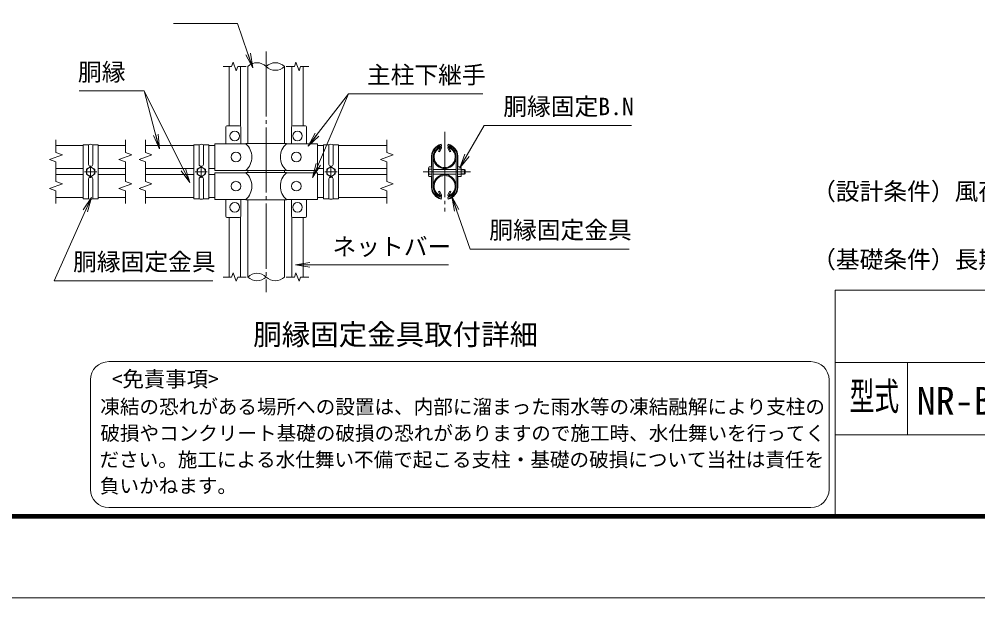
# Model space of a CAD drawing. Units: millimetres, scale not verified. Extents: x -12600 to 12600, y -8910 to 8910.
# Drawn here: x -402 to 7543, y -8910 to -4116 of the extents above; entities that cross this region are included whole.
import ezdxf
from ezdxf.enums import TextEntityAlignment as Align

# ---------------------------------------------------------------- set-up
doc = ezdxf.new("R2010")
doc.units = ezdxf.units.MM
doc.header["$LTSCALE"] = 30
doc.linetypes.add('LONG_CHAIN', pattern=[21, 18, -1, 1, -1])
for name, color, linetype, lineweight in [('0-0_D-TTL', 7, 'Continuous', 9), ('0-1_D-TTL-TXT', 7, 'Continuous', 9), ('0-3_D-STR1', 1, 'Continuous', 9), ('0-6_D-BMK', 2, 'LONG_CHAIN', 9), ('0-7_D-STR3', 3, 'Continuous', 9), ('0-9_D-STR-DIM', 7, 'Continuous', 9), ('0-A_0', 7, 'Continuous', 9), ('0-D_D-STR-TXT', 7, 'Continuous', 9)]:
    doc.layers.add(name, color=color, linetype=linetype, lineweight=lineweight)
doc.styles.add('ＭＳ ゴシック', font='')
doc.styles.get('ＭＳ ゴシック').set_extended_font_data('MS Gothic')

# ---------------------------------------------------------------- blocks, each defined once
blk = doc.blocks.new('_Open')
at = {"layer": '0-A_0'}
blk.add_line((-30, 5), (0, 0), dxfattribs=at)
blk.add_lwpolyline([(-30, -5), (0, 0), (-30, 0)], dxfattribs=at)

msp = doc.modelspace()

# ---------------------------------------------------------------- linework, layer by layer
at = {"layer": '0-0_D-TTL'}
for p, q in [((6360, -6360), (6360, -8220)), ((6360, -6360), (11760, -6360)), ((6360, -6960), (11760, -6960)), ((6960, -6960), (6960, -7560)), ((6360, -7560), (11760, -7560))]:
    msp.add_line(p, q, dxfattribs=at)
at = {"layer": '0-0_D-TTL', "color": 2}
msp.add_lwpolyline([(-12600, 8910), (12600, 8910), (12600, -8910), (-12600, -8910)], close=True, dxfattribs=at)
at = {"layer": '0-0_D-TTL'}
for points in [[(-11790, 8250), (11790, 8250), (11790, -8250), (-11790, -8250)], [(-11782.5, 8242.5), (11782.5, 8242.5), (11782.5, -8242.5), (-11782.5, -8242.5)], [(-11775, 8235), (11775, 8235), (11775, -8235), (-11775, -8235)], [(-11767.5, 8227.5), (11767.5, 8227.5), (11767.5, -8227.5), (-11767.5, -8227.5)], [(-11760, 8220), (11760, 8220), (11760, -8220), (-11760, -8220)]]:
    msp.add_lwpolyline(points, close=True, dxfattribs=at)
at = {"layer": '0-1_D-TTL-TXT', "color": 2}
for p, q in [((6159.97, -6953.04), (339.97, -6953.04)), ((189.97, -7103.04), (189.97, -8012.45)), ((6309.97, -8012.45), (6309.97, -7103.04)), ((339.97, -8162.45), (6159.97, -8162.45))]:
    msp.add_line(p, q, dxfattribs=at)
for centre, start, end in [((339.97, -7103.04), 90, 180), ((6159.97, -7103.04), 0, 90), ((339.97, -8012.45), 180, 270), ((6159.97, -8012.45), 270, 0)]:
    msp.add_arc(centre, 150, start, end, dxfattribs=at)
at = {"layer": '0-3_D-STR1'}
for p, q in [((1493.56, -5145.47), (1493.56, -4507.77)), ((1796.06, -5145.47), (1796.06, -4507.77)), ((128.14, -5162.97), (-96.86, -5162.97)), ((478.14, -5162.97), (253.14, -5162.97)), ((1044.81, -5162.97), (644.81, -5162.97)), ((1219.81, -5162.97), (1169.81, -5162.97)), ((2069.81, -5162.97), (2119.81, -5162.97)), ((2244.81, -5162.97), (2644.81, -5162.97)), ((3091.13, -5181.57), (3073.58, -5211.96)), ((3073.58, -5211.96), (3080.53, -5215.97)), ((3098.07, -5185.58), (3080.53, -5215.97)), ((3150.92, -5185.58), (3168.46, -5215.97)), ((3157.86, -5181.57), (3175.41, -5211.96)), ((3175.41, -5211.96), (3168.46, -5215.97)), ((128.14, -5353.47), (-96.86, -5353.47)), ((478.14, -5353.47), (253.14, -5353.47)), ((1044.81, -5353.47), (644.81, -5353.47)), ((1219.81, -5353.47), (1169.81, -5353.47)), ((1493.56, -5386.47), (1493.56, -5370.47)), ((1796.06, -5386.47), (1796.06, -5370.47)), ((2069.81, -5353.47), (2119.81, -5353.47)), ((2244.81, -5353.47), (2644.81, -5353.47)), ((128.14, -5403.47), (-96.86, -5403.47)), ((478.14, -5403.47), (253.14, -5403.47)), ((1044.81, -5403.47), (644.81, -5403.47)), ((1219.81, -5403.47), (1169.81, -5403.47)), ((2069.81, -5403.47), (2119.81, -5403.47)), ((2244.81, -5403.47), (2644.81, -5403.47)), ((3073.58, -5544.99), (3080.53, -5540.98)), ((3091.13, -5575.38), (3073.58, -5544.99)), ((3098.07, -5571.37), (3080.53, -5540.98)), ((3150.92, -5571.37), (3168.46, -5540.98)), ((3157.86, -5575.38), (3175.41, -5544.99)), ((3175.41, -5544.99), (3168.46, -5540.98)), ((128.14, -5593.97), (-96.86, -5593.97)), ((478.14, -5593.97), (253.14, -5593.97)), ((1044.81, -5593.97), (644.81, -5593.97)), ((1219.81, -5593.97), (1169.81, -5593.97)), ((1493.56, -6251.77), (1493.56, -5611.47)), ((1796.06, -6251.77), (1796.06, -5611.47)), ((2069.81, -5593.97), (2119.81, -5593.97)), ((2244.81, -5593.97), (2644.81, -5593.97))]:
    msp.add_line(p, q, dxfattribs=at)
for centre, radius, start, end in [((3124.49, -5258.22), 95.25, 114.32478, 65.67522), ((3124.49, -5258.22), 87.23, 114.32478, 65.67522), ((3089.39, -5180.56), 10.03, 330, 114.32478), ((3089.39, -5180.56), 2, 330, 114.32478), ((3159.6, -5180.56), 10.03, 65.67522, 210), ((3159.6, -5180.56), 2, 65.67522, 210), ((3124.12, -5258.22), 95.25, 5.09104, 65.67522), ((3124.49, -5498.72), 95.25, 294.32478, 245.67522), ((3124.49, -5498.72), 87.23, 294.32478, 245.67522), ((3089.39, -5576.38), 10.03, 245.67522, 30), ((3089.39, -5576.38), 2, 245.67522, 30), ((3159.6, -5576.38), 10.03, 150, 294.32478), ((3159.6, -5576.38), 2, 150, 294.32478)]:
    msp.add_arc(centre, radius, start, end, dxfattribs=at)
at = {"layer": '0-6_D-BMK'}
for p, q in [((1644.81, -4382.77), (1644.81, -6376.77)), ((3124.49, -5049.44), (3124.49, -5710.1)), ((240.64, -5379.77), (140.64, -5379.77)), ((190.64, -5429.77), (190.64, -5329.77)), ((1157.31, -5379.77), (1057.31, -5379.77)), ((1107.31, -5429.77), (1107.31, -5329.77)), ((2132.31, -5379.77), (2232.31, -5379.77)), ((2182.31, -5429.77), (2182.31, -5329.77)), ((2946.37, -5379.77), (3339.62, -5379.77))]:
    msp.add_line(p, q, dxfattribs=at)
at = {"layer": '0-7_D-STR3'}
for p, q in [((1337.31, -4997.97), (1337.31, -4507.77)), ((1432.31, -5001.36), (1432.31, -4507.77)), ((1857.31, -5001.36), (1857.31, -4507.77)), ((1952.31, -4997.97), (1952.31, -4507.77)), ((1424.81, -4997.97), (1319.81, -4997.97)), ((1864.81, -4997.97), (1969.81, -4997.97)), ((1309.81, -5147.97), (1309.81, -5007.97)), ((1434.81, -5147.97), (1434.81, -5007.97)), ((1854.81, -5147.97), (1854.81, -5007.97)), ((1979.81, -5147.97), (1979.81, -5007.97)), ((173.14, -5156.62), (173.14, -5318.47)), ((253.14, -5156.62), (208.14, -5156.62)), ((208.14, -5156.62), (208.14, -5318.47)), ((1089.81, -5156.62), (1089.81, -5318.47)), ((1169.81, -5156.62), (1124.81, -5156.62)), ((1124.81, -5156.62), (1124.81, -5318.47)), ((1219.81, -5147.97), (1475.81, -5147.97)), ((1219.81, -5367.97), (1219.81, -5147.97)), ((1475.81, -5145.47), (1470.81, -5147.97)), ((1475.81, -5145.47), (1813.81, -5145.47)), ((1813.81, -5145.47), (1818.81, -5147.97)), ((1813.81, -5147.97), (2069.81, -5147.97)), ((2069.81, -5367.97), (2069.81, -5147.97)), ((2119.81, -5156.62), (2164.81, -5156.62)), ((2164.81, -5156.62), (2164.81, -5318.47)), ((2199.81, -5156.62), (2199.81, -5318.47)), ((3095.33, -5151.8), (3099.24, -5166.28)), ((3153.66, -5151.8), (3149.74, -5166.28)), ((3014.24, -5249.13), (3014.24, -5334.27)), ((3019.24, -5249.34), (3019.24, -5510.2)), ((3029.24, -5249.77), (3029.24, -5509.77)), ((3219.74, -5249.77), (3219.74, -5509.77)), ((3229.74, -5249.34), (3229.74, -5510.2)), ((3234.74, -5249.13), (3234.74, -5334.27)), ((1219.81, -5367.97), (1475.81, -5367.97)), ((1219.81, -5388.97), (1475.81, -5388.97)), ((1219.81, -5388.97), (1219.81, -5608.97)), ((1475.81, -5370.47), (1470.81, -5367.97)), ((1475.81, -5386.47), (1470.81, -5388.97)), ((1813.81, -5367.97), (2069.81, -5367.97)), ((1813.81, -5388.97), (2069.81, -5388.97)), ((2069.81, -5388.97), (2069.81, -5608.97)), ((3076.26, -5379.77), (2962.23, -5379.77)), ((2991.74, -5348.6), (2991.74, -5410.33)), ((2996.74, -5339.27), (3019.24, -5339.27)), ((2996.74, -5359.52), (3019.24, -5359.52)), ((2996.74, -5400.02), (3019.24, -5400.02)), ((3035.24, -5359.77), (3219.74, -5359.77)), ((3035.24, -5399.77), (3219.74, -5399.77)), ((3172.73, -5379.77), (3286.76, -5379.77)), ((3257.24, -5339.27), (3229.74, -5339.27)), ((3257.24, -5359.52), (3229.74, -5359.52)), ((3257.24, -5400.02), (3229.74, -5400.02)), ((3262.24, -5348.6), (3262.24, -5410.33)), ((3262.24, -5359.77), (3288.24, -5359.77)), ((3262.24, -5363.16), (3294.24, -5363.16)), ((3262.24, -5396.39), (3294.24, -5396.39)), ((3262.24, -5399.77), (3288.24, -5399.77)), ((3288.24, -5359.77), (3288.24, -5399.77)), ((3288.24, -5359.77), (3294.24, -5363.16)), ((3294.24, -5396.39), (3288.24, -5399.77)), ((3294.24, -5363.16), (3294.24, -5396.39)), ((173.14, -5602.92), (173.14, -5438.47)), ((208.14, -5602.92), (208.14, -5438.47)), ((1089.81, -5602.92), (1089.81, -5438.47)), ((1124.81, -5602.92), (1124.81, -5438.47)), ((2164.81, -5602.92), (2164.81, -5438.47)), ((2199.81, -5602.92), (2199.81, -5438.47)), ((2996.74, -5420.27), (3019.24, -5420.27)), ((3014.24, -5510.41), (3014.24, -5425.27)), ((3257.24, -5420.27), (3229.74, -5420.27)), ((3234.74, -5510.41), (3234.74, -5425.27)), ((1219.81, -5608.97), (1475.81, -5608.97)), ((1309.81, -5608.97), (1309.81, -5748.97)), ((1434.81, -5608.97), (1434.81, -5748.97)), ((1475.81, -5611.47), (1470.81, -5608.97)), ((1475.81, -5611.47), (1813.81, -5611.47)), ((1813.81, -5611.47), (1818.81, -5608.97)), ((1813.81, -5608.97), (2069.81, -5608.97)), ((1854.81, -5608.97), (1854.81, -5748.97)), ((1979.81, -5608.97), (1979.81, -5748.97)), ((3095.33, -5607.74), (3099.24, -5593.26)), ((3153.66, -5607.74), (3149.74, -5593.26)), ((1424.81, -5758.97), (1319.81, -5758.97)), ((1337.31, -6251.77), (1337.31, -5758.97)), ((1432.31, -6251.77), (1432.31, -5755.59)), ((1857.31, -6251.77), (1857.31, -5755.59)), ((1864.81, -5758.97), (1969.81, -5758.97)), ((1952.31, -6251.77), (1952.31, -5758.97))]:
    msp.add_line(p, q, dxfattribs=at)
for points in [[(173.14, -5156.62), (128.14, -5156.62), (128.14, -5602.92), (173.14, -5602.92)], [(208.14, -5602.92), (253.14, -5602.92), (253.14, -5156.62)], [(1089.81, -5156.62), (1044.81, -5156.62), (1044.81, -5602.92), (1089.81, -5602.92)], [(1124.81, -5602.92), (1169.81, -5602.92), (1169.81, -5156.62)], [(2164.81, -5602.92), (2119.81, -5602.92), (2119.81, -5156.62)], [(2199.81, -5156.62), (2244.81, -5156.62), (2244.81, -5602.92), (2199.81, -5602.92)], [(1475.81, -5370.47), (1813.81, -5370.47), (1818.81, -5367.97)], [(1475.81, -5386.47), (1813.81, -5386.47), (1818.81, -5388.97)]]:
    msp.add_lwpolyline(points, dxfattribs=at)
for points in [[(190.64, -5420.27), (225.72, -5400.02), (225.72, -5359.52), (190.64, -5339.27), (155.57, -5359.52), (155.57, -5400.02)], [(1107.31, -5420.27), (1142.38, -5400.02), (1142.38, -5359.52), (1107.31, -5339.27), (1072.23, -5359.52), (1072.23, -5400.02)], [(2182.31, -5420.27), (2147.23, -5400.02), (2147.23, -5359.52), (2182.31, -5339.27), (2217.38, -5359.52), (2217.38, -5400.02)]]:
    msp.add_lwpolyline(points, close=True, dxfattribs=at)
for centre, radius in [((1384.81, -5082.97), 40), ((1904.81, -5082.97), 40), ((1394.81, -5257.97), 40), ((1894.81, -5257.97), 40), ((190.64, -5379.77), 35.17), ((1107.31, -5379.77), 35.17), ((2182.31, -5379.77), 35.17), ((1394.81, -5498.97), 40), ((1894.81, -5498.97), 40), ((1384.81, -5673.97), 40), ((1904.81, -5673.97), 40)]:
    msp.add_circle(centre, radius, dxfattribs=at)
for centre, radius, start, end in [((1319.81, -5007.97), 10, 90, 180), ((1424.81, -5007.97), 10, 0, 90), ((1864.81, -5007.97), 10, 90, 180), ((1969.81, -5007.97), 10, 0, 90), ((190.64, -5184.75), 33.12, 58.10921, 121.89079), ((1107.31, -5184.75), 33.12, 58.10921, 121.89079), ((1382.88, -5257.97), 144, 310.19176, 49.80824), ((1906.74, -5257.97), 144, 130.19176, 229.80824), ((2182.31, -5184.75), 33.12, 58.10921, 121.89079), ((3124.12, -5258.22), 110.25, 105.13812, 175.26816), ((3124.12, -5258.22), 105.25, 105.13812, 175.157), ((3124.87, -5258.22), 105.25, 4.843, 74.86188), ((3124.87, -5258.22), 110.25, 4.843, 74.86188), ((3124.12, -5258.22), 95.25, 105.13812, 174.90896), ((3124.87, -5258.22), 95.25, 5.09104, 74.86188), ((190.64, -5318.47), 17.5, 180, 0), ((1107.31, -5318.47), 17.5, 180, 0), ((2182.31, -5318.47), 17.5, 180, 0), ((1382.88, -5498.97), 144, 310.19176, 49.80824), ((1906.74, -5498.97), 144, 130.19176, 229.80824), ((3004.43, -5349.4), 12.71, 127.21089, 232.78911), ((3035.25, -5379.77), 43.51, 152.26063, 207.73937), ((3004.49, -5410.15), 12.75, 127.42505, 232.57495), ((3019.24, -5334.27), 5, 180, 270), ((3229.74, -5334.27), 5, 270, 0), ((3249.56, -5349.4), 12.71, 307.21089, 52.78911), ((3218.74, -5379.77), 43.51, 332.26063, 27.73937), ((3249.5, -5410.15), 12.75, 307.42505, 52.57495), ((190.64, -5438.47), 17.5, 0, 180), ((1107.31, -5438.47), 17.5, 0, 180), ((2182.31, -5438.47), 17.5, 0, 180), ((3019.24, -5425.27), 5, 90, 180), ((3229.74, -5425.27), 5, 0, 90), ((3124.12, -5501.32), 110.25, 184.73184, 254.86188), ((3124.12, -5501.32), 105.25, 184.843, 254.86188), ((3124.12, -5501.32), 95.25, 185.09104, 254.86188), ((3124.87, -5501.32), 95.25, 285.13812, 354.90896), ((3124.87, -5501.32), 105.25, 285.13812, 355.157), ((3124.87, -5501.32), 110.25, 285.13812, 355.26816), ((190.64, -5574.79), 33.12, 238.10921, 301.89079), ((1107.31, -5574.79), 33.12, 238.10921, 301.89079), ((2182.31, -5574.79), 33.12, 238.10921, 301.89079), ((1319.81, -5748.97), 10, 180, 270), ((1424.81, -5748.97), 10, 270, 0), ((1864.81, -5748.97), 10, 180, 270), ((1969.81, -5748.97), 10, 270, 0)]:
    msp.add_arc(centre, radius, start, end, dxfattribs=at)
at = {"layer": '0-9_D-STR-DIM'}
for p, q in [((1289.81, -4507.77), (1359.16, -4507.77)), ((1371.98, -4472.53), (1359.16, -4507.77)), ((1397.63, -4543.01), (1371.98, -4472.53)), ((1410.46, -4507.77), (1397.63, -4543.01)), ((1410.46, -4507.77), (1479.81, -4507.77)), ((1809.81, -4507.77), (1879.16, -4507.77)), ((1891.98, -4472.53), (1879.16, -4507.77)), ((1917.63, -4543.01), (1891.98, -4472.53)), ((1930.46, -4507.77), (1917.63, -4543.01)), ((1930.46, -4507.77), (1999.81, -4507.77)), ((-96.86, -5115.35), (-96.86, -5219.74)), ((478.14, -5115.35), (478.14, -5219.74)), ((644.81, -5115.35), (644.81, -5219.74)), ((2644.81, -5115.35), (2644.81, -5219.74)), ((-149.72, -5277.46), (-44, -5238.98)), ((-44, -5238.98), (-96.86, -5219.74)), ((425.28, -5277.46), (531, -5238.98)), ((531, -5238.98), (478.14, -5219.74)), ((591.95, -5277.46), (697.67, -5238.98)), ((697.67, -5238.98), (644.81, -5219.74)), ((2591.95, -5277.46), (2697.67, -5238.98)), ((2697.67, -5238.98), (2644.81, -5219.74)), ((-96.86, -5296.7), (-149.72, -5277.46)), ((-96.86, -5296.7), (-96.86, -5460.24)), ((478.14, -5296.7), (425.28, -5277.46)), ((478.14, -5296.7), (478.14, -5460.24)), ((644.81, -5296.7), (591.95, -5277.46)), ((644.81, -5296.7), (644.81, -5460.24)), ((2644.81, -5296.7), (2591.95, -5277.46)), ((2644.81, -5296.7), (2644.81, -5460.24)), ((-149.72, -5517.96), (-44, -5479.48)), ((-44, -5479.48), (-96.86, -5460.24)), ((425.28, -5517.96), (531, -5479.48)), ((531, -5479.48), (478.14, -5460.24)), ((591.95, -5517.96), (697.67, -5479.48)), ((697.67, -5479.48), (644.81, -5460.24)), ((2591.95, -5517.96), (2697.67, -5479.48)), ((2697.67, -5479.48), (2644.81, -5460.24)), ((-96.86, -5537.2), (-149.72, -5517.96)), ((-96.86, -5537.2), (-96.86, -5641.6)), ((478.14, -5537.2), (425.28, -5517.96)), ((478.14, -5537.2), (478.14, -5641.6)), ((644.81, -5537.2), (591.95, -5517.96)), ((644.81, -5537.2), (644.81, -5641.6)), ((2644.81, -5537.2), (2591.95, -5517.96)), ((2644.81, -5537.2), (2644.81, -5641.6)), ((1289.81, -6251.77), (1359.16, -6251.77)), ((1371.98, -6216.53), (1359.16, -6251.77)), ((1397.63, -6287.01), (1371.98, -6216.53)), ((1410.46, -6251.77), (1397.63, -6287.01)), ((1410.46, -6251.77), (1479.81, -6251.77)), ((1809.81, -6251.77), (1879.16, -6251.77)), ((1891.98, -6216.53), (1879.16, -6251.77)), ((1917.63, -6287.01), (1891.98, -6216.53)), ((1930.46, -6251.77), (1917.63, -6287.01)), ((1930.46, -6251.77), (1999.81, -6251.77))]:
    msp.add_line(p, q, dxfattribs=at)
for centre, start, end in [((1569.18, -4583.88), 45.18146, 134.81854), ((1720.43, -4583.88), 45.18146, 134.81854), ((1720.43, -4431.66), 225.18146, 314.81854), ((1569.18, -6327.88), 45.18146, 134.81854), ((1569.18, -6175.66), 225.18146, 314.81854), ((1720.43, -6175.66), 225.18146, 314.81854)]:
    msp.add_arc(centre, 107.29, start, end, dxfattribs=at)
at = {"layer": '0-D_D-STR-TXT'}
for p, q in [((634.99, -4710.59), (759.69, -5188.28)), ((634.99, -4710.59), (759.69, -5188.28)), ((2327.45, -4734.23), (1994.48, -5165.81)), ((2327.45, -4734.23), (1994.48, -5165.81)), ((3156.54, -6150.91), (1890.38, -6150.91))]:
    msp.add_line(p, q, dxfattribs=at)
for points in [[(876.97, -4149.97), (1408.93, -4149.97), (1533.12, -4515.82)], [(96.17, -4710.59), (634.99, -4710.59), (1012.2, -5467.47)], [(3441.9, -4734.23), (2327.45, -4734.23), (2031.08, -5426.33)], [(4672.46, -4996.95), (3452.93, -4996.95), (3250.1, -5345.19)], [(1203.46, -6283.76), (-112, -6283.76), (195.75, -5594.87)], [(4652.15, -6020.4), (3336.68, -6020.4), (3185.11, -5586.95)]]:
    msp.add_lwpolyline(points, dxfattribs=at)

# ---------------------------------------------------------------- block references
at = {"layer": '0-D_D-STR-TXT', "xscale": 4, "yscale": 4}
for p, rotation in [((1533.76, -4517.71), 288.74977), ((760.2, -5190.22), 284.63097), ((760.2, -5190.22), 284.63097), ((1993.26, -5167.39), 232.34963), ((1993.26, -5167.39), 232.34963), ((3249.09, -5346.92), 239.78171), ((2030.29, -5428.17), 246.81834), ((1013.1, -5469.26), 296.49098), ((196.56, -5593.04), 65.92824), ((3184.45, -5585.06), 109.27461), ((1888.38, -6150.91), 180)]:
    msp.add_blockref('_Open', p, dxfattribs=dict(at, rotation=rotation))

# ---------------------------------------------------------------- texts
at = {"layer": '0-1_D-TTL-TXT', "style": 'ＭＳ ゴシック'}
for s, height, p in [('（設計条件）風荷重：昭和57年改正 建築基準法・同施行令に', 144.3, (6169.32, -5657.53)), ('（基礎条件）長期許容地耐力49kN/m の場合。', 144.3, (6169.32, -6222.15)), ('胴縁固定金具取付詳細', 173.1, (1537.76, -6866.41)), (' <免責事項>', 129.9, (277.91, -7200.97)), ('NR-BF H8000F', 230.9, (7037.21, -7462.79)), ('凍結の恐れがある場所への設置は、内部に溜まった雨水等の凍結融解により支柱の', 119, (270.37, -7422.04)), ('破損やコンクリート基礎の破損の恐れがありますので施工時、水仕舞いを行ってく', 119, (270.98, -7641.45)), ('ださい。施工による水仕舞い不備で起こる支柱・基礎の破損について当社は責任を', 119, (263.44, -7860.23)), ('負いかねます。', 119, (267.27, -8077.04))]:
    msp.add_text(s, height=height, dxfattribs=at).set_placement(p, align=Align.BOTTOM_LEFT)
at = {"layer": '0-1_D-TTL-TXT', "style": 'ＭＳ ゴシック', "width": 0.65}
msp.add_text('型式', height=230.9, dxfattribs=at).set_placement((6480.8, -7424.41), align=Align.BOTTOM_LEFT)
at = {"layer": '0-D_D-STR-TXT', "style": 'ＭＳ ゴシック'}
for s, p in [('胴縁', (85.51, -4668.64)), ('主柱下継手', (2480.22, -4692.66)), ('胴縁固定B.N', (3610.27, -4954.24)), ('胴縁固定金具', (3494.02, -5977.7)), ('ネットバー', (2194.87, -6115.05)), ('胴縁固定金具', (45.34, -6241.06))]:
    msp.add_text(s, height=144.3, dxfattribs=at).set_placement(p, align=Align.BOTTOM_LEFT)

doc.saveas('drawing.dxf')
